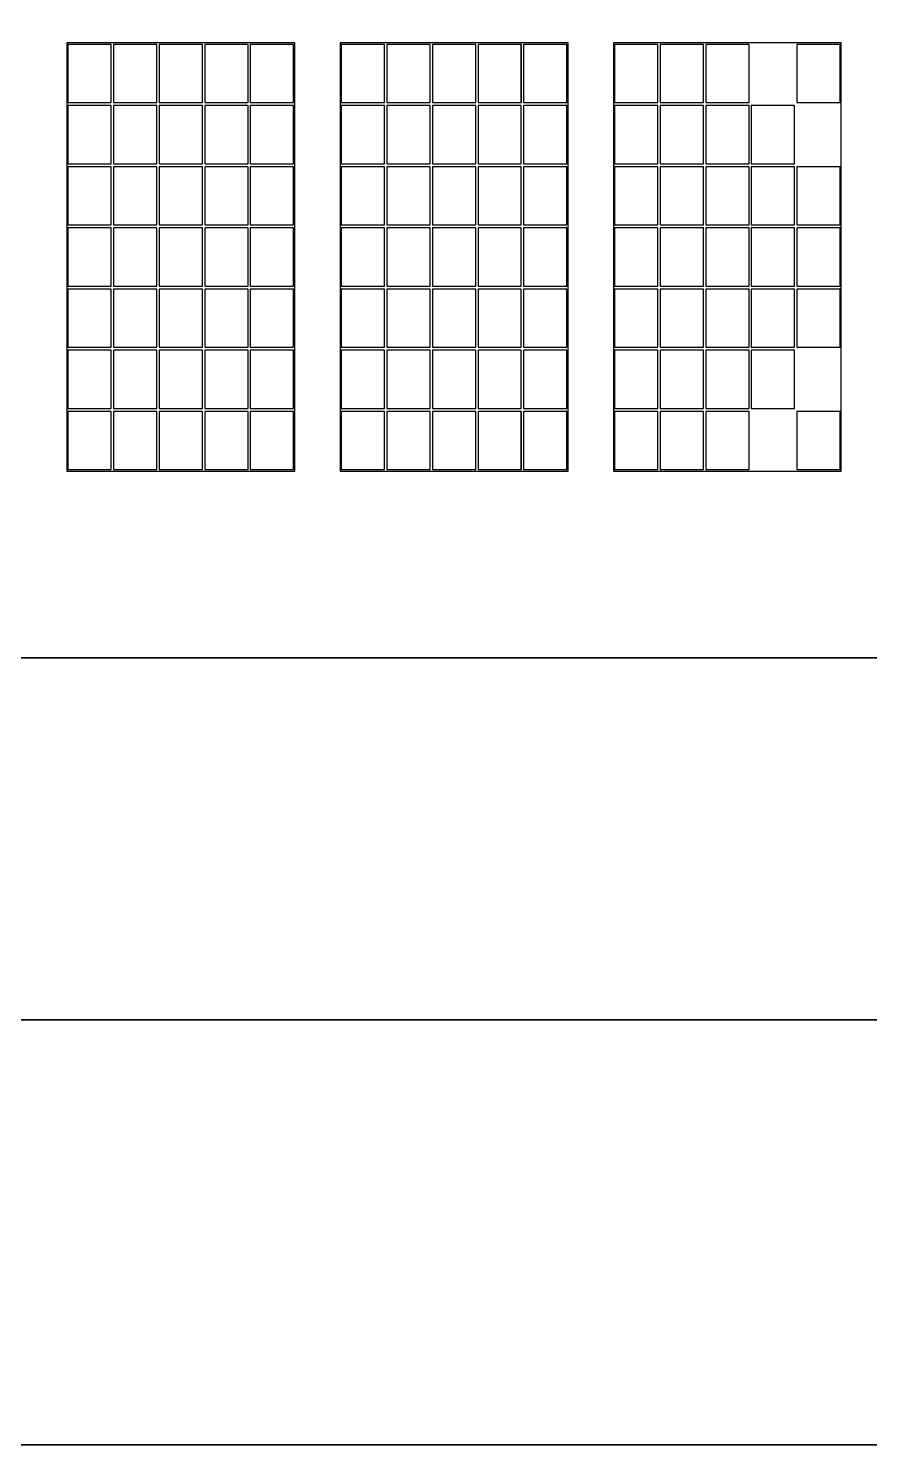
# Model space of a CAD drawing. Header units: centimetres. Extents: x -64.7 to 31.2, y -38.5 to 7.
# Drawn here: x -0.825 to 0.244, y 3.35 to 5.15 of the extents above; entities that cross this region are included whole.
import ezdxf

# ---------------------------------------------------------------- set-up
doc = ezdxf.new("R2010")
doc.units = ezdxf.units.CM
doc.header["$MEASUREMENT"] = 0
doc.layers.add('Layer 1', color=7, linetype='Continuous')

msp = doc.modelspace()

# ---------------------------------------------------------------- linework, layer by layer
at = {"layer": 'Layer 1', "color": 114, "lineweight": 35}
msp.add_open_spline([(-5.5, 6.95), (-5.5, 6.95), (2.5, 6.95), (2.5, 6.95), (2.5, 6.95), (2.5, 6.95), (2.5, 3.35), (2.5, 3.35), (2.5, 3.35), (2.5, 3.35), (-5.5, 3.35), (-5.5, 3.35), (-5.5, 3.35), (-5.5, 3.35), (-5.5, 6.95), (-5.5, 6.95)], degree=3, knots=[0, 0, 0, 0, 0.25, 0.25, 0.25, 0.25, 0.5, 0.5, 0.5, 0.5, 0.75, 0.75, 0.75, 0.75, 1, 1, 1, 1], dxfattribs=at)
at = {"layer": 'Layer 1', "color": 250, "lineweight": 35}
msp.add_open_spline([(-4.8, 6.41), (-4.8, 6.41), (1.8, 6.41), (1.8, 6.41), (1.8, 6.41), (1.8, 6.41), (1.8, 3.89), (1.8, 3.89), (1.8, 3.89), (1.8, 3.89), (-4.8, 3.89), (-4.8, 3.89), (-4.8, 3.89), (-4.8, 3.89), (-4.8, 6.41), (-4.8, 6.41)], degree=3, knots=[0, 0, 0, 0, 0.25, 0.25, 0.25, 0.25, 0.5, 0.5, 0.5, 0.5, 0.75, 0.75, 0.75, 0.75, 1, 1, 1, 1], dxfattribs=at)
at = {"layer": 'Layer 1', "color": 52, "lineweight": 35}
msp.add_open_spline([(-4.3105, 5.95), (-4.3105, 5.95), (1.3105, 5.95), (1.3105, 5.95), (1.3105, 5.95), (1.3105, 5.95), (1.3105, 4.35), (1.3105, 4.35), (1.3105, 4.35), (1.3105, 4.35), (-4.3105, 4.35), (-4.3105, 4.35), (-4.3105, 4.35), (-4.3105, 4.35), (-4.3105, 5.95), (-4.3105, 5.95)], degree=3, knots=[0, 0, 0, 0, 0.25, 0.25, 0.25, 0.25, 0.5, 0.5, 0.5, 0.5, 0.75, 0.75, 0.75, 0.75, 1, 1, 1, 1], dxfattribs=at)
at = {"layer": 'Layer 1', "color": 52}
for points in [[(-0.77642, 5.13141), (-0.77642, 5.13141), (-0.48679, 5.13141), (-0.48679, 5.13141), (-0.48679, 5.13141), (-0.48679, 5.13141), (-0.48679, 4.58738), (-0.48679, 4.58738), (-0.48679, 4.58738), (-0.48679, 4.58738), (-0.77642, 4.58738), (-0.77642, 4.58738), (-0.77642, 4.58738), (-0.77642, 4.58738), (-0.77642, 5.13141), (-0.77642, 5.13141)], [(-0.42906, 5.13141), (-0.42906, 5.13141), (-0.13943, 5.13141), (-0.13943, 5.13141), (-0.13943, 5.13141), (-0.13943, 5.13141), (-0.13943, 4.58738), (-0.13943, 4.58738), (-0.13943, 4.58738), (-0.13943, 4.58738), (-0.42906, 4.58738), (-0.42906, 4.58738), (-0.42906, 4.58738), (-0.42906, 4.58738), (-0.42906, 5.13141), (-0.42906, 5.13141)], [(-0.0817, 5.13141), (-0.0817, 5.13141), (0.20793, 5.13141), (0.20793, 5.13141), (0.20793, 5.13141), (0.20793, 5.13141), (0.20793, 4.58738), (0.20793, 4.58738), (0.20793, 4.58738), (0.20793, 4.58738), (-0.0817, 4.58738), (-0.0817, 4.58738), (-0.0817, 4.58738), (-0.0817, 4.58738), (-0.0817, 5.13141), (-0.0817, 5.13141)], [(-0.71704, 5.12947), (-0.71704, 5.12947), (-0.66202, 5.12947), (-0.66202, 5.12947), (-0.66202, 5.12947), (-0.66202, 5.12947), (-0.66202, 5.05563), (-0.66202, 5.05563), (-0.66202, 5.05563), (-0.66202, 5.05563), (-0.71704, 5.05563), (-0.71704, 5.05563), (-0.71704, 5.05563), (-0.71704, 5.05563), (-0.71704, 5.12947), (-0.71704, 5.12947)], [(-0.65912, 5.12947), (-0.65912, 5.12947), (-0.60409, 5.12947), (-0.60409, 5.12947), (-0.60409, 5.12947), (-0.60409, 5.12947), (-0.60409, 5.05563), (-0.60409, 5.05563), (-0.60409, 5.05563), (-0.60409, 5.05563), (-0.65912, 5.05563), (-0.65912, 5.05563), (-0.65912, 5.05563), (-0.65912, 5.05563), (-0.65912, 5.12947), (-0.65912, 5.12947)], [(-0.60119, 5.12947), (-0.60119, 5.12947), (-0.54616, 5.12947), (-0.54616, 5.12947), (-0.54616, 5.12947), (-0.54616, 5.12947), (-0.54616, 5.05563), (-0.54616, 5.05563), (-0.54616, 5.05563), (-0.54616, 5.05563), (-0.60119, 5.05563), (-0.60119, 5.05563), (-0.60119, 5.05563), (-0.60119, 5.05563), (-0.60119, 5.12947), (-0.60119, 5.12947)], [(-0.54327, 5.12947), (-0.54327, 5.12947), (-0.48824, 5.12947), (-0.48824, 5.12947), (-0.48824, 5.12947), (-0.48824, 5.12947), (-0.48824, 5.05563), (-0.48824, 5.05563), (-0.48824, 5.05563), (-0.48824, 5.05563), (-0.54327, 5.05563), (-0.54327, 5.05563), (-0.54327, 5.05563), (-0.54327, 5.05563), (-0.54327, 5.12947), (-0.54327, 5.12947)], [(-0.42761, 5.12947), (-0.42761, 5.12947), (-0.37258, 5.12947), (-0.37258, 5.12947), (-0.37258, 5.12947), (-0.37258, 5.12947), (-0.37258, 5.05563), (-0.37258, 5.05563), (-0.37258, 5.05563), (-0.37258, 5.05563), (-0.42761, 5.05563), (-0.42761, 5.05563), (-0.42761, 5.05563), (-0.42761, 5.05563), (-0.42761, 5.12947), (-0.42761, 5.12947)], [(-0.36969, 5.12947), (-0.36969, 5.12947), (-0.31466, 5.12947), (-0.31466, 5.12947), (-0.31466, 5.12947), (-0.31466, 5.12947), (-0.31466, 5.05563), (-0.31466, 5.05563), (-0.31466, 5.05563), (-0.31466, 5.05563), (-0.36969, 5.05563), (-0.36969, 5.05563), (-0.36969, 5.05563), (-0.36969, 5.05563), (-0.36969, 5.12947), (-0.36969, 5.12947)], [(-0.31176, 5.12947), (-0.31176, 5.12947), (-0.25673, 5.12947), (-0.25673, 5.12947), (-0.25673, 5.12947), (-0.25673, 5.12947), (-0.25673, 5.05563), (-0.25673, 5.05563), (-0.25673, 5.05563), (-0.25673, 5.05563), (-0.31176, 5.05563), (-0.31176, 5.05563), (-0.31176, 5.05563), (-0.31176, 5.05563), (-0.31176, 5.12947), (-0.31176, 5.12947)], [(-0.25384, 5.12947), (-0.25384, 5.12947), (-0.19881, 5.12947), (-0.19881, 5.12947), (-0.19881, 5.12947), (-0.19881, 5.12947), (-0.19881, 5.05563), (-0.19881, 5.05563), (-0.19881, 5.05563), (-0.19881, 5.05563), (-0.25384, 5.05563), (-0.25384, 5.05563), (-0.25384, 5.05563), (-0.25384, 5.05563), (-0.25384, 5.12947), (-0.25384, 5.12947)], [(-0.19591, 5.12947), (-0.19591, 5.12947), (-0.14088, 5.12947), (-0.14088, 5.12947), (-0.14088, 5.12947), (-0.14088, 5.12947), (-0.14088, 5.05563), (-0.14088, 5.05563), (-0.14088, 5.05563), (-0.14088, 5.05563), (-0.19591, 5.05563), (-0.19591, 5.05563), (-0.19591, 5.05563), (-0.19591, 5.05563), (-0.19591, 5.12947), (-0.19591, 5.12947)], [(-0.08025, 5.12947), (-0.08025, 5.12947), (-0.02523, 5.12947), (-0.02523, 5.12947), (-0.02523, 5.12947), (-0.02523, 5.12947), (-0.02523, 5.05563), (-0.02523, 5.05563), (-0.02523, 5.05563), (-0.02523, 5.05563), (-0.08025, 5.05563), (-0.08025, 5.05563), (-0.08025, 5.05563), (-0.08025, 5.05563), (-0.08025, 5.12947), (-0.08025, 5.12947)], [(0.15145, 5.12947), (0.15145, 5.12947), (0.20648, 5.12947), (0.20648, 5.12947), (0.20648, 5.12947), (0.20648, 5.12947), (0.20648, 5.05563), (0.20648, 5.05563), (0.20648, 5.05563), (0.20648, 5.05563), (0.15145, 5.05563), (0.15145, 5.05563), (0.15145, 5.05563), (0.15145, 5.05563), (0.15145, 5.12947), (0.15145, 5.12947)], [(-0.71704, 5.05175), (-0.71704, 5.05175), (-0.66202, 5.05175), (-0.66202, 5.05175), (-0.66202, 5.05175), (-0.66202, 5.05175), (-0.66202, 4.97792), (-0.66202, 4.97792), (-0.66202, 4.97792), (-0.66202, 4.97792), (-0.71704, 4.97792), (-0.71704, 4.97792), (-0.71704, 4.97792), (-0.71704, 4.97792), (-0.71704, 5.05175), (-0.71704, 5.05175)], [(-0.65912, 5.05175), (-0.65912, 5.05175), (-0.60409, 5.05175), (-0.60409, 5.05175), (-0.60409, 5.05175), (-0.60409, 5.05175), (-0.60409, 4.97792), (-0.60409, 4.97792), (-0.60409, 4.97792), (-0.60409, 4.97792), (-0.65912, 4.97792), (-0.65912, 4.97792), (-0.65912, 4.97792), (-0.65912, 4.97792), (-0.65912, 5.05175), (-0.65912, 5.05175)], [(-0.60119, 5.05175), (-0.60119, 5.05175), (-0.54616, 5.05175), (-0.54616, 5.05175), (-0.54616, 5.05175), (-0.54616, 5.05175), (-0.54616, 4.97792), (-0.54616, 4.97792), (-0.54616, 4.97792), (-0.54616, 4.97792), (-0.60119, 4.97792), (-0.60119, 4.97792), (-0.60119, 4.97792), (-0.60119, 4.97792), (-0.60119, 5.05175), (-0.60119, 5.05175)], [(-0.54327, 5.05175), (-0.54327, 5.05175), (-0.48824, 5.05175), (-0.48824, 5.05175), (-0.48824, 5.05175), (-0.48824, 5.05175), (-0.48824, 4.97792), (-0.48824, 4.97792), (-0.48824, 4.97792), (-0.48824, 4.97792), (-0.54327, 4.97792), (-0.54327, 4.97792), (-0.54327, 4.97792), (-0.54327, 4.97792), (-0.54327, 5.05175), (-0.54327, 5.05175)], [(-0.42761, 5.05175), (-0.42761, 5.05175), (-0.37258, 5.05175), (-0.37258, 5.05175), (-0.37258, 5.05175), (-0.37258, 5.05175), (-0.37258, 4.97792), (-0.37258, 4.97792), (-0.37258, 4.97792), (-0.37258, 4.97792), (-0.42761, 4.97792), (-0.42761, 4.97792), (-0.42761, 4.97792), (-0.42761, 4.97792), (-0.42761, 5.05175), (-0.42761, 5.05175)], [(-0.36969, 5.05175), (-0.36969, 5.05175), (-0.31466, 5.05175), (-0.31466, 5.05175), (-0.31466, 5.05175), (-0.31466, 5.05175), (-0.31466, 4.97792), (-0.31466, 4.97792), (-0.31466, 4.97792), (-0.31466, 4.97792), (-0.36969, 4.97792), (-0.36969, 4.97792), (-0.36969, 4.97792), (-0.36969, 4.97792), (-0.36969, 5.05175), (-0.36969, 5.05175)], [(-0.31176, 5.05175), (-0.31176, 5.05175), (-0.25673, 5.05175), (-0.25673, 5.05175), (-0.25673, 5.05175), (-0.25673, 5.05175), (-0.25673, 4.97792), (-0.25673, 4.97792), (-0.25673, 4.97792), (-0.25673, 4.97792), (-0.31176, 4.97792), (-0.31176, 4.97792), (-0.31176, 4.97792), (-0.31176, 4.97792), (-0.31176, 5.05175), (-0.31176, 5.05175)], [(-0.25384, 5.05175), (-0.25384, 5.05175), (-0.19881, 5.05175), (-0.19881, 5.05175), (-0.19881, 5.05175), (-0.19881, 5.05175), (-0.19881, 4.97792), (-0.19881, 4.97792), (-0.19881, 4.97792), (-0.19881, 4.97792), (-0.25384, 4.97792), (-0.25384, 4.97792), (-0.25384, 4.97792), (-0.25384, 4.97792), (-0.25384, 5.05175), (-0.25384, 5.05175)], [(-0.19591, 5.05175), (-0.19591, 5.05175), (-0.14088, 5.05175), (-0.14088, 5.05175), (-0.14088, 5.05175), (-0.14088, 5.05175), (-0.14088, 4.97792), (-0.14088, 4.97792), (-0.14088, 4.97792), (-0.14088, 4.97792), (-0.19591, 4.97792), (-0.19591, 4.97792), (-0.19591, 4.97792), (-0.19591, 4.97792), (-0.19591, 5.05175), (-0.19591, 5.05175)], [(-0.02233, 5.05175), (-0.02233, 5.05175), (0.0327, 5.05175), (0.0327, 5.05175), (0.0327, 5.05175), (0.0327, 5.05175), (0.0327, 4.97792), (0.0327, 4.97792), (0.0327, 4.97792), (0.0327, 4.97792), (-0.02233, 4.97792), (-0.02233, 4.97792), (-0.02233, 4.97792), (-0.02233, 4.97792), (-0.02233, 5.05175), (-0.02233, 5.05175)], [(0.0356, 5.05175), (0.0356, 5.05175), (0.09063, 5.05175), (0.09063, 5.05175), (0.09063, 5.05175), (0.09063, 5.05175), (0.09063, 4.97792), (0.09063, 4.97792), (0.09063, 4.97792), (0.09063, 4.97792), (0.0356, 4.97792), (0.0356, 4.97792), (0.0356, 4.97792), (0.0356, 4.97792), (0.0356, 5.05175), (0.0356, 5.05175)], [(0.09352, 5.05175), (0.09352, 5.05175), (0.14855, 5.05175), (0.14855, 5.05175), (0.14855, 5.05175), (0.14855, 5.05175), (0.14855, 4.97792), (0.14855, 4.97792), (0.14855, 4.97792), (0.14855, 4.97792), (0.09352, 4.97792), (0.09352, 4.97792), (0.09352, 4.97792), (0.09352, 4.97792), (0.09352, 5.05175), (0.09352, 5.05175)], [(-0.71704, 4.97403), (-0.71704, 4.97403), (-0.66202, 4.97403), (-0.66202, 4.97403), (-0.66202, 4.97403), (-0.66202, 4.97403), (-0.66202, 4.9002), (-0.66202, 4.9002), (-0.66202, 4.9002), (-0.66202, 4.9002), (-0.71704, 4.9002), (-0.71704, 4.9002), (-0.71704, 4.9002), (-0.71704, 4.9002), (-0.71704, 4.97403), (-0.71704, 4.97403)], [(-0.65912, 4.97403), (-0.65912, 4.97403), (-0.60409, 4.97403), (-0.60409, 4.97403), (-0.60409, 4.97403), (-0.60409, 4.97403), (-0.60409, 4.9002), (-0.60409, 4.9002), (-0.60409, 4.9002), (-0.60409, 4.9002), (-0.65912, 4.9002), (-0.65912, 4.9002), (-0.65912, 4.9002), (-0.65912, 4.9002), (-0.65912, 4.97403), (-0.65912, 4.97403)], [(-0.60119, 4.97403), (-0.60119, 4.97403), (-0.54616, 4.97403), (-0.54616, 4.97403), (-0.54616, 4.97403), (-0.54616, 4.97403), (-0.54616, 4.9002), (-0.54616, 4.9002), (-0.54616, 4.9002), (-0.54616, 4.9002), (-0.60119, 4.9002), (-0.60119, 4.9002), (-0.60119, 4.9002), (-0.60119, 4.9002), (-0.60119, 4.97403), (-0.60119, 4.97403)], [(-0.54327, 4.97403), (-0.54327, 4.97403), (-0.48824, 4.97403), (-0.48824, 4.97403), (-0.48824, 4.97403), (-0.48824, 4.97403), (-0.48824, 4.9002), (-0.48824, 4.9002), (-0.48824, 4.9002), (-0.48824, 4.9002), (-0.54327, 4.9002), (-0.54327, 4.9002), (-0.54327, 4.9002), (-0.54327, 4.9002), (-0.54327, 4.97403), (-0.54327, 4.97403)], [(-0.42761, 4.97403), (-0.42761, 4.97403), (-0.37258, 4.97403), (-0.37258, 4.97403), (-0.37258, 4.97403), (-0.37258, 4.97403), (-0.37258, 4.9002), (-0.37258, 4.9002), (-0.37258, 4.9002), (-0.37258, 4.9002), (-0.42761, 4.9002), (-0.42761, 4.9002), (-0.42761, 4.9002), (-0.42761, 4.9002), (-0.42761, 4.97403), (-0.42761, 4.97403)], [(-0.36969, 4.97403), (-0.36969, 4.97403), (-0.31466, 4.97403), (-0.31466, 4.97403), (-0.31466, 4.97403), (-0.31466, 4.97403), (-0.31466, 4.9002), (-0.31466, 4.9002), (-0.31466, 4.9002), (-0.31466, 4.9002), (-0.36969, 4.9002), (-0.36969, 4.9002), (-0.36969, 4.9002), (-0.36969, 4.9002), (-0.36969, 4.97403), (-0.36969, 4.97403)], [(-0.31176, 4.97403), (-0.31176, 4.97403), (-0.25673, 4.97403), (-0.25673, 4.97403), (-0.25673, 4.97403), (-0.25673, 4.97403), (-0.25673, 4.9002), (-0.25673, 4.9002), (-0.25673, 4.9002), (-0.25673, 4.9002), (-0.31176, 4.9002), (-0.31176, 4.9002), (-0.31176, 4.9002), (-0.31176, 4.9002), (-0.31176, 4.97403), (-0.31176, 4.97403)], [(-0.25384, 4.97403), (-0.25384, 4.97403), (-0.19881, 4.97403), (-0.19881, 4.97403), (-0.19881, 4.97403), (-0.19881, 4.97403), (-0.19881, 4.9002), (-0.19881, 4.9002), (-0.19881, 4.9002), (-0.19881, 4.9002), (-0.25384, 4.9002), (-0.25384, 4.9002), (-0.25384, 4.9002), (-0.25384, 4.9002), (-0.25384, 4.97403), (-0.25384, 4.97403)], [(-0.19591, 4.97403), (-0.19591, 4.97403), (-0.14088, 4.97403), (-0.14088, 4.97403), (-0.14088, 4.97403), (-0.14088, 4.97403), (-0.14088, 4.9002), (-0.14088, 4.9002), (-0.14088, 4.9002), (-0.14088, 4.9002), (-0.19591, 4.9002), (-0.19591, 4.9002), (-0.19591, 4.9002), (-0.19591, 4.9002), (-0.19591, 4.97403), (-0.19591, 4.97403)], [(-0.02233, 4.97403), (-0.02233, 4.97403), (0.0327, 4.97403), (0.0327, 4.97403), (0.0327, 4.97403), (0.0327, 4.97403), (0.0327, 4.9002), (0.0327, 4.9002), (0.0327, 4.9002), (0.0327, 4.9002), (-0.02233, 4.9002), (-0.02233, 4.9002), (-0.02233, 4.9002), (-0.02233, 4.9002), (-0.02233, 4.97403), (-0.02233, 4.97403)], [(0.0356, 4.97403), (0.0356, 4.97403), (0.09063, 4.97403), (0.09063, 4.97403), (0.09063, 4.97403), (0.09063, 4.97403), (0.09063, 4.9002), (0.09063, 4.9002), (0.09063, 4.9002), (0.09063, 4.9002), (0.0356, 4.9002), (0.0356, 4.9002), (0.0356, 4.9002), (0.0356, 4.9002), (0.0356, 4.97403), (0.0356, 4.97403)], [(0.09352, 4.97403), (0.09352, 4.97403), (0.14855, 4.97403), (0.14855, 4.97403), (0.14855, 4.97403), (0.14855, 4.97403), (0.14855, 4.9002), (0.14855, 4.9002), (0.14855, 4.9002), (0.14855, 4.9002), (0.09352, 4.9002), (0.09352, 4.9002), (0.09352, 4.9002), (0.09352, 4.9002), (0.09352, 4.97403), (0.09352, 4.97403)], [(0.15145, 4.97403), (0.15145, 4.97403), (0.20648, 4.97403), (0.20648, 4.97403), (0.20648, 4.97403), (0.20648, 4.97403), (0.20648, 4.9002), (0.20648, 4.9002), (0.20648, 4.9002), (0.20648, 4.9002), (0.15145, 4.9002), (0.15145, 4.9002), (0.15145, 4.9002), (0.15145, 4.9002), (0.15145, 4.97403), (0.15145, 4.97403)], [(-0.71704, 4.89631), (-0.71704, 4.89631), (-0.66202, 4.89631), (-0.66202, 4.89631), (-0.66202, 4.89631), (-0.66202, 4.89631), (-0.66202, 4.82248), (-0.66202, 4.82248), (-0.66202, 4.82248), (-0.66202, 4.82248), (-0.71704, 4.82248), (-0.71704, 4.82248), (-0.71704, 4.82248), (-0.71704, 4.82248), (-0.71704, 4.89631), (-0.71704, 4.89631)], [(-0.65912, 4.89631), (-0.65912, 4.89631), (-0.60409, 4.89631), (-0.60409, 4.89631), (-0.60409, 4.89631), (-0.60409, 4.89631), (-0.60409, 4.82248), (-0.60409, 4.82248), (-0.60409, 4.82248), (-0.60409, 4.82248), (-0.65912, 4.82248), (-0.65912, 4.82248), (-0.65912, 4.82248), (-0.65912, 4.82248), (-0.65912, 4.89631), (-0.65912, 4.89631)], [(-0.60119, 4.89631), (-0.60119, 4.89631), (-0.54616, 4.89631), (-0.54616, 4.89631), (-0.54616, 4.89631), (-0.54616, 4.89631), (-0.54616, 4.82248), (-0.54616, 4.82248), (-0.54616, 4.82248), (-0.54616, 4.82248), (-0.60119, 4.82248), (-0.60119, 4.82248), (-0.60119, 4.82248), (-0.60119, 4.82248), (-0.60119, 4.89631), (-0.60119, 4.89631)], [(-0.54327, 4.89631), (-0.54327, 4.89631), (-0.48824, 4.89631), (-0.48824, 4.89631), (-0.48824, 4.89631), (-0.48824, 4.89631), (-0.48824, 4.82248), (-0.48824, 4.82248), (-0.48824, 4.82248), (-0.48824, 4.82248), (-0.54327, 4.82248), (-0.54327, 4.82248), (-0.54327, 4.82248), (-0.54327, 4.82248), (-0.54327, 4.89631), (-0.54327, 4.89631)], [(-0.42761, 4.89631), (-0.42761, 4.89631), (-0.37258, 4.89631), (-0.37258, 4.89631), (-0.37258, 4.89631), (-0.37258, 4.89631), (-0.37258, 4.82248), (-0.37258, 4.82248), (-0.37258, 4.82248), (-0.37258, 4.82248), (-0.42761, 4.82248), (-0.42761, 4.82248), (-0.42761, 4.82248), (-0.42761, 4.82248), (-0.42761, 4.89631), (-0.42761, 4.89631)], [(-0.36969, 4.89631), (-0.36969, 4.89631), (-0.31466, 4.89631), (-0.31466, 4.89631), (-0.31466, 4.89631), (-0.31466, 4.89631), (-0.31466, 4.82248), (-0.31466, 4.82248), (-0.31466, 4.82248), (-0.31466, 4.82248), (-0.36969, 4.82248), (-0.36969, 4.82248), (-0.36969, 4.82248), (-0.36969, 4.82248), (-0.36969, 4.89631), (-0.36969, 4.89631)], [(-0.31176, 4.89631), (-0.31176, 4.89631), (-0.25673, 4.89631), (-0.25673, 4.89631), (-0.25673, 4.89631), (-0.25673, 4.89631), (-0.25673, 4.82248), (-0.25673, 4.82248), (-0.25673, 4.82248), (-0.25673, 4.82248), (-0.31176, 4.82248), (-0.31176, 4.82248), (-0.31176, 4.82248), (-0.31176, 4.82248), (-0.31176, 4.89631), (-0.31176, 4.89631)], [(-0.25384, 4.89631), (-0.25384, 4.89631), (-0.19881, 4.89631), (-0.19881, 4.89631), (-0.19881, 4.89631), (-0.19881, 4.89631), (-0.19881, 4.82248), (-0.19881, 4.82248), (-0.19881, 4.82248), (-0.19881, 4.82248), (-0.25384, 4.82248), (-0.25384, 4.82248), (-0.25384, 4.82248), (-0.25384, 4.82248), (-0.25384, 4.89631), (-0.25384, 4.89631)], [(-0.19591, 4.89631), (-0.19591, 4.89631), (-0.14088, 4.89631), (-0.14088, 4.89631), (-0.14088, 4.89631), (-0.14088, 4.89631), (-0.14088, 4.82248), (-0.14088, 4.82248), (-0.14088, 4.82248), (-0.14088, 4.82248), (-0.19591, 4.82248), (-0.19591, 4.82248), (-0.19591, 4.82248), (-0.19591, 4.82248), (-0.19591, 4.89631), (-0.19591, 4.89631)], [(-0.02233, 4.89631), (-0.02233, 4.89631), (0.0327, 4.89631), (0.0327, 4.89631), (0.0327, 4.89631), (0.0327, 4.89631), (0.0327, 4.82248), (0.0327, 4.82248), (0.0327, 4.82248), (0.0327, 4.82248), (-0.02233, 4.82248), (-0.02233, 4.82248), (-0.02233, 4.82248), (-0.02233, 4.82248), (-0.02233, 4.89631), (-0.02233, 4.89631)], [(0.0356, 4.89631), (0.0356, 4.89631), (0.09063, 4.89631), (0.09063, 4.89631), (0.09063, 4.89631), (0.09063, 4.89631), (0.09063, 4.82248), (0.09063, 4.82248), (0.09063, 4.82248), (0.09063, 4.82248), (0.0356, 4.82248), (0.0356, 4.82248), (0.0356, 4.82248), (0.0356, 4.82248), (0.0356, 4.89631), (0.0356, 4.89631)], [(0.09352, 4.89631), (0.09352, 4.89631), (0.14855, 4.89631), (0.14855, 4.89631), (0.14855, 4.89631), (0.14855, 4.89631), (0.14855, 4.82248), (0.14855, 4.82248), (0.14855, 4.82248), (0.14855, 4.82248), (0.09352, 4.82248), (0.09352, 4.82248), (0.09352, 4.82248), (0.09352, 4.82248), (0.09352, 4.89631), (0.09352, 4.89631)], [(0.15145, 4.89631), (0.15145, 4.89631), (0.20648, 4.89631), (0.20648, 4.89631), (0.20648, 4.89631), (0.20648, 4.89631), (0.20648, 4.82248), (0.20648, 4.82248), (0.20648, 4.82248), (0.20648, 4.82248), (0.15145, 4.82248), (0.15145, 4.82248), (0.15145, 4.82248), (0.15145, 4.82248), (0.15145, 4.89631), (0.15145, 4.89631)], [(-0.71704, 4.81859), (-0.71704, 4.81859), (-0.66202, 4.81859), (-0.66202, 4.81859), (-0.66202, 4.81859), (-0.66202, 4.81859), (-0.66202, 4.74476), (-0.66202, 4.74476), (-0.66202, 4.74476), (-0.66202, 4.74476), (-0.71704, 4.74476), (-0.71704, 4.74476), (-0.71704, 4.74476), (-0.71704, 4.74476), (-0.71704, 4.81859), (-0.71704, 4.81859)], [(-0.65912, 4.81859), (-0.65912, 4.81859), (-0.60409, 4.81859), (-0.60409, 4.81859), (-0.60409, 4.81859), (-0.60409, 4.81859), (-0.60409, 4.74476), (-0.60409, 4.74476), (-0.60409, 4.74476), (-0.60409, 4.74476), (-0.65912, 4.74476), (-0.65912, 4.74476), (-0.65912, 4.74476), (-0.65912, 4.74476), (-0.65912, 4.81859), (-0.65912, 4.81859)], [(-0.60119, 4.81859), (-0.60119, 4.81859), (-0.54616, 4.81859), (-0.54616, 4.81859), (-0.54616, 4.81859), (-0.54616, 4.81859), (-0.54616, 4.74476), (-0.54616, 4.74476), (-0.54616, 4.74476), (-0.54616, 4.74476), (-0.60119, 4.74476), (-0.60119, 4.74476), (-0.60119, 4.74476), (-0.60119, 4.74476), (-0.60119, 4.81859), (-0.60119, 4.81859)], [(-0.54327, 4.81859), (-0.54327, 4.81859), (-0.48824, 4.81859), (-0.48824, 4.81859), (-0.48824, 4.81859), (-0.48824, 4.81859), (-0.48824, 4.74476), (-0.48824, 4.74476), (-0.48824, 4.74476), (-0.48824, 4.74476), (-0.54327, 4.74476), (-0.54327, 4.74476), (-0.54327, 4.74476), (-0.54327, 4.74476), (-0.54327, 4.81859), (-0.54327, 4.81859)], [(-0.42761, 4.81859), (-0.42761, 4.81859), (-0.37258, 4.81859), (-0.37258, 4.81859), (-0.37258, 4.81859), (-0.37258, 4.81859), (-0.37258, 4.74476), (-0.37258, 4.74476), (-0.37258, 4.74476), (-0.37258, 4.74476), (-0.42761, 4.74476), (-0.42761, 4.74476), (-0.42761, 4.74476), (-0.42761, 4.74476), (-0.42761, 4.81859), (-0.42761, 4.81859)], [(-0.36969, 4.81859), (-0.36969, 4.81859), (-0.31466, 4.81859), (-0.31466, 4.81859), (-0.31466, 4.81859), (-0.31466, 4.81859), (-0.31466, 4.74476), (-0.31466, 4.74476), (-0.31466, 4.74476), (-0.31466, 4.74476), (-0.36969, 4.74476), (-0.36969, 4.74476), (-0.36969, 4.74476), (-0.36969, 4.74476), (-0.36969, 4.81859), (-0.36969, 4.81859)], [(-0.31176, 4.81859), (-0.31176, 4.81859), (-0.25673, 4.81859), (-0.25673, 4.81859), (-0.25673, 4.81859), (-0.25673, 4.81859), (-0.25673, 4.74476), (-0.25673, 4.74476), (-0.25673, 4.74476), (-0.25673, 4.74476), (-0.31176, 4.74476), (-0.31176, 4.74476), (-0.31176, 4.74476), (-0.31176, 4.74476), (-0.31176, 4.81859), (-0.31176, 4.81859)], [(-0.25384, 4.81859), (-0.25384, 4.81859), (-0.19881, 4.81859), (-0.19881, 4.81859), (-0.19881, 4.81859), (-0.19881, 4.81859), (-0.19881, 4.74476), (-0.19881, 4.74476), (-0.19881, 4.74476), (-0.19881, 4.74476), (-0.25384, 4.74476), (-0.25384, 4.74476), (-0.25384, 4.74476), (-0.25384, 4.74476), (-0.25384, 4.81859), (-0.25384, 4.81859)], [(-0.19591, 4.81859), (-0.19591, 4.81859), (-0.14088, 4.81859), (-0.14088, 4.81859), (-0.14088, 4.81859), (-0.14088, 4.81859), (-0.14088, 4.74476), (-0.14088, 4.74476), (-0.14088, 4.74476), (-0.14088, 4.74476), (-0.19591, 4.74476), (-0.19591, 4.74476), (-0.19591, 4.74476), (-0.19591, 4.74476), (-0.19591, 4.81859), (-0.19591, 4.81859)], [(-0.02233, 4.81859), (-0.02233, 4.81859), (0.0327, 4.81859), (0.0327, 4.81859), (0.0327, 4.81859), (0.0327, 4.81859), (0.0327, 4.74476), (0.0327, 4.74476), (0.0327, 4.74476), (0.0327, 4.74476), (-0.02233, 4.74476), (-0.02233, 4.74476), (-0.02233, 4.74476), (-0.02233, 4.74476), (-0.02233, 4.81859), (-0.02233, 4.81859)], [(0.0356, 4.81859), (0.0356, 4.81859), (0.09063, 4.81859), (0.09063, 4.81859), (0.09063, 4.81859), (0.09063, 4.81859), (0.09063, 4.74476), (0.09063, 4.74476), (0.09063, 4.74476), (0.09063, 4.74476), (0.0356, 4.74476), (0.0356, 4.74476), (0.0356, 4.74476), (0.0356, 4.74476), (0.0356, 4.81859), (0.0356, 4.81859)], [(0.09352, 4.81859), (0.09352, 4.81859), (0.14855, 4.81859), (0.14855, 4.81859), (0.14855, 4.81859), (0.14855, 4.81859), (0.14855, 4.74476), (0.14855, 4.74476), (0.14855, 4.74476), (0.14855, 4.74476), (0.09352, 4.74476), (0.09352, 4.74476), (0.09352, 4.74476), (0.09352, 4.74476), (0.09352, 4.81859), (0.09352, 4.81859)], [(0.15145, 4.81859), (0.15145, 4.81859), (0.20648, 4.81859), (0.20648, 4.81859), (0.20648, 4.81859), (0.20648, 4.81859), (0.20648, 4.74476), (0.20648, 4.74476), (0.20648, 4.74476), (0.20648, 4.74476), (0.15145, 4.74476), (0.15145, 4.74476), (0.15145, 4.74476), (0.15145, 4.74476), (0.15145, 4.81859), (0.15145, 4.81859)], [(-0.71704, 4.74087), (-0.71704, 4.74087), (-0.66202, 4.74087), (-0.66202, 4.74087), (-0.66202, 4.74087), (-0.66202, 4.74087), (-0.66202, 4.66704), (-0.66202, 4.66704), (-0.66202, 4.66704), (-0.66202, 4.66704), (-0.71704, 4.66704), (-0.71704, 4.66704), (-0.71704, 4.66704), (-0.71704, 4.66704), (-0.71704, 4.74087), (-0.71704, 4.74087)], [(-0.65912, 4.74087), (-0.65912, 4.74087), (-0.60409, 4.74087), (-0.60409, 4.74087), (-0.60409, 4.74087), (-0.60409, 4.74087), (-0.60409, 4.66704), (-0.60409, 4.66704), (-0.60409, 4.66704), (-0.60409, 4.66704), (-0.65912, 4.66704), (-0.65912, 4.66704), (-0.65912, 4.66704), (-0.65912, 4.66704), (-0.65912, 4.74087), (-0.65912, 4.74087)], [(-0.60119, 4.74087), (-0.60119, 4.74087), (-0.54616, 4.74087), (-0.54616, 4.74087), (-0.54616, 4.74087), (-0.54616, 4.74087), (-0.54616, 4.66704), (-0.54616, 4.66704), (-0.54616, 4.66704), (-0.54616, 4.66704), (-0.60119, 4.66704), (-0.60119, 4.66704), (-0.60119, 4.66704), (-0.60119, 4.66704), (-0.60119, 4.74087), (-0.60119, 4.74087)], [(-0.54327, 4.74087), (-0.54327, 4.74087), (-0.48824, 4.74087), (-0.48824, 4.74087), (-0.48824, 4.74087), (-0.48824, 4.74087), (-0.48824, 4.66704), (-0.48824, 4.66704), (-0.48824, 4.66704), (-0.48824, 4.66704), (-0.54327, 4.66704), (-0.54327, 4.66704), (-0.54327, 4.66704), (-0.54327, 4.66704), (-0.54327, 4.74087), (-0.54327, 4.74087)], [(-0.42761, 4.74087), (-0.42761, 4.74087), (-0.37258, 4.74087), (-0.37258, 4.74087), (-0.37258, 4.74087), (-0.37258, 4.74087), (-0.37258, 4.66704), (-0.37258, 4.66704), (-0.37258, 4.66704), (-0.37258, 4.66704), (-0.42761, 4.66704), (-0.42761, 4.66704), (-0.42761, 4.66704), (-0.42761, 4.66704), (-0.42761, 4.74087), (-0.42761, 4.74087)], [(-0.36969, 4.74087), (-0.36969, 4.74087), (-0.31466, 4.74087), (-0.31466, 4.74087), (-0.31466, 4.74087), (-0.31466, 4.74087), (-0.31466, 4.66704), (-0.31466, 4.66704), (-0.31466, 4.66704), (-0.31466, 4.66704), (-0.36969, 4.66704), (-0.36969, 4.66704), (-0.36969, 4.66704), (-0.36969, 4.66704), (-0.36969, 4.74087), (-0.36969, 4.74087)], [(-0.31176, 4.74087), (-0.31176, 4.74087), (-0.25673, 4.74087), (-0.25673, 4.74087), (-0.25673, 4.74087), (-0.25673, 4.74087), (-0.25673, 4.66704), (-0.25673, 4.66704), (-0.25673, 4.66704), (-0.25673, 4.66704), (-0.31176, 4.66704), (-0.31176, 4.66704), (-0.31176, 4.66704), (-0.31176, 4.66704), (-0.31176, 4.74087), (-0.31176, 4.74087)], [(-0.25384, 4.74087), (-0.25384, 4.74087), (-0.19881, 4.74087), (-0.19881, 4.74087), (-0.19881, 4.74087), (-0.19881, 4.74087), (-0.19881, 4.66704), (-0.19881, 4.66704), (-0.19881, 4.66704), (-0.19881, 4.66704), (-0.25384, 4.66704), (-0.25384, 4.66704), (-0.25384, 4.66704), (-0.25384, 4.66704), (-0.25384, 4.74087), (-0.25384, 4.74087)], [(-0.19591, 4.74087), (-0.19591, 4.74087), (-0.14088, 4.74087), (-0.14088, 4.74087), (-0.14088, 4.74087), (-0.14088, 4.74087), (-0.14088, 4.66704), (-0.14088, 4.66704), (-0.14088, 4.66704), (-0.14088, 4.66704), (-0.19591, 4.66704), (-0.19591, 4.66704), (-0.19591, 4.66704), (-0.19591, 4.66704), (-0.19591, 4.74087), (-0.19591, 4.74087)], [(-0.02233, 4.74087), (-0.02233, 4.74087), (0.0327, 4.74087), (0.0327, 4.74087), (0.0327, 4.74087), (0.0327, 4.74087), (0.0327, 4.66704), (0.0327, 4.66704), (0.0327, 4.66704), (0.0327, 4.66704), (-0.02233, 4.66704), (-0.02233, 4.66704), (-0.02233, 4.66704), (-0.02233, 4.66704), (-0.02233, 4.74087), (-0.02233, 4.74087)], [(0.0356, 4.74087), (0.0356, 4.74087), (0.09063, 4.74087), (0.09063, 4.74087), (0.09063, 4.74087), (0.09063, 4.74087), (0.09063, 4.66704), (0.09063, 4.66704), (0.09063, 4.66704), (0.09063, 4.66704), (0.0356, 4.66704), (0.0356, 4.66704), (0.0356, 4.66704), (0.0356, 4.66704), (0.0356, 4.74087), (0.0356, 4.74087)], [(0.09352, 4.74087), (0.09352, 4.74087), (0.14855, 4.74087), (0.14855, 4.74087), (0.14855, 4.74087), (0.14855, 4.74087), (0.14855, 4.66704), (0.14855, 4.66704), (0.14855, 4.66704), (0.14855, 4.66704), (0.09352, 4.66704), (0.09352, 4.66704), (0.09352, 4.66704), (0.09352, 4.66704), (0.09352, 4.74087), (0.09352, 4.74087)], [(-0.42761, 4.66316), (-0.42761, 4.66316), (-0.37258, 4.66316), (-0.37258, 4.66316), (-0.37258, 4.66316), (-0.37258, 4.66316), (-0.37258, 4.58932), (-0.37258, 4.58932), (-0.37258, 4.58932), (-0.37258, 4.58932), (-0.42761, 4.58932), (-0.42761, 4.58932), (-0.42761, 4.58932), (-0.42761, 4.58932), (-0.42761, 4.66316), (-0.42761, 4.66316)], [(-0.36969, 4.66316), (-0.36969, 4.66316), (-0.31466, 4.66316), (-0.31466, 4.66316), (-0.31466, 4.66316), (-0.31466, 4.66316), (-0.31466, 4.58932), (-0.31466, 4.58932), (-0.31466, 4.58932), (-0.31466, 4.58932), (-0.36969, 4.58932), (-0.36969, 4.58932), (-0.36969, 4.58932), (-0.36969, 4.58932), (-0.36969, 4.66316), (-0.36969, 4.66316)], [(-0.31176, 4.66316), (-0.31176, 4.66316), (-0.25673, 4.66316), (-0.25673, 4.66316), (-0.25673, 4.66316), (-0.25673, 4.66316), (-0.25673, 4.58932), (-0.25673, 4.58932), (-0.25673, 4.58932), (-0.25673, 4.58932), (-0.31176, 4.58932), (-0.31176, 4.58932), (-0.31176, 4.58932), (-0.31176, 4.58932), (-0.31176, 4.66316), (-0.31176, 4.66316)], [(-0.25384, 4.66316), (-0.25384, 4.66316), (-0.19881, 4.66316), (-0.19881, 4.66316), (-0.19881, 4.66316), (-0.19881, 4.66316), (-0.19881, 4.58932), (-0.19881, 4.58932), (-0.19881, 4.58932), (-0.19881, 4.58932), (-0.25384, 4.58932), (-0.25384, 4.58932), (-0.25384, 4.58932), (-0.25384, 4.58932), (-0.25384, 4.66316), (-0.25384, 4.66316)], [(-0.19591, 4.66316), (-0.19591, 4.66316), (-0.14088, 4.66316), (-0.14088, 4.66316), (-0.14088, 4.66316), (-0.14088, 4.66316), (-0.14088, 4.58932), (-0.14088, 4.58932), (-0.14088, 4.58932), (-0.14088, 4.58932), (-0.19591, 4.58932), (-0.19591, 4.58932), (-0.19591, 4.58932), (-0.19591, 4.58932), (-0.19591, 4.66316), (-0.19591, 4.66316)], [(-0.08025, 4.66316), (-0.08025, 4.66316), (-0.02523, 4.66316), (-0.02523, 4.66316), (-0.02523, 4.66316), (-0.02523, 4.66316), (-0.02523, 4.58932), (-0.02523, 4.58932), (-0.02523, 4.58932), (-0.02523, 4.58932), (-0.08025, 4.58932), (-0.08025, 4.58932), (-0.08025, 4.58932), (-0.08025, 4.58932), (-0.08025, 4.66316), (-0.08025, 4.66316)], [(0.15145, 4.66316), (0.15145, 4.66316), (0.20648, 4.66316), (0.20648, 4.66316), (0.20648, 4.66316), (0.20648, 4.66316), (0.20648, 4.58932), (0.20648, 4.58932), (0.20648, 4.58932), (0.20648, 4.58932), (0.15145, 4.58932), (0.15145, 4.58932), (0.15145, 4.58932), (0.15145, 4.58932), (0.15145, 4.66316), (0.15145, 4.66316)]]:
    msp.add_open_spline(points, degree=3, knots=[0, 0, 0, 0, 0.25, 0.25, 0.25, 0.25, 0.5, 0.5, 0.5, 0.5, 0.75, 0.75, 0.75, 0.75, 1, 1, 1, 1], dxfattribs=at)
at = {"layer": 'Layer 1', "color": 250}
for points in [[(-0.77497, 5.12947), (-0.77497, 5.12947), (-0.71994, 5.12947), (-0.71994, 5.12947), (-0.71994, 5.12947), (-0.71994, 5.12947), (-0.71994, 5.05563), (-0.71994, 5.05563), (-0.71994, 5.05563), (-0.71994, 5.05563), (-0.77497, 5.05563), (-0.77497, 5.05563), (-0.77497, 5.05563), (-0.77497, 5.05563), (-0.77497, 5.12947), (-0.77497, 5.12947)], [(-0.36964, 5.12947), (-0.36964, 5.12947), (-0.31461, 5.12947), (-0.31461, 5.12947), (-0.31461, 5.12947), (-0.31461, 5.12947), (-0.31461, 5.05563), (-0.31461, 5.05563), (-0.31461, 5.05563), (-0.31461, 5.05563), (-0.36964, 5.05563), (-0.36964, 5.05563), (-0.36964, 5.05563), (-0.36964, 5.05563), (-0.36964, 5.12947), (-0.36964, 5.12947)], [(-0.31171, 5.12947), (-0.31171, 5.12947), (-0.25668, 5.12947), (-0.25668, 5.12947), (-0.25668, 5.12947), (-0.25668, 5.12947), (-0.25668, 5.05563), (-0.25668, 5.05563), (-0.25668, 5.05563), (-0.25668, 5.05563), (-0.31171, 5.05563), (-0.31171, 5.05563), (-0.31171, 5.05563), (-0.31171, 5.05563), (-0.31171, 5.12947), (-0.31171, 5.12947)], [(-0.25379, 5.12947), (-0.25379, 5.12947), (-0.19876, 5.12947), (-0.19876, 5.12947), (-0.19876, 5.12947), (-0.19876, 5.12947), (-0.19876, 5.05563), (-0.19876, 5.05563), (-0.19876, 5.05563), (-0.19876, 5.05563), (-0.25379, 5.05563), (-0.25379, 5.05563), (-0.25379, 5.05563), (-0.25379, 5.05563), (-0.25379, 5.12947), (-0.25379, 5.12947)], [(-0.08027, 5.12947), (-0.08027, 5.12947), (-0.02524, 5.12947), (-0.02524, 5.12947), (-0.02524, 5.12947), (-0.02524, 5.12947), (-0.02524, 5.05563), (-0.02524, 5.05563), (-0.02524, 5.05563), (-0.02524, 5.05563), (-0.08027, 5.05563), (-0.08027, 5.05563), (-0.08027, 5.05563), (-0.08027, 5.05563), (-0.08027, 5.12947), (-0.08027, 5.12947)], [(-0.02234, 5.12947), (-0.02234, 5.12947), (0.03269, 5.12947), (0.03269, 5.12947), (0.03269, 5.12947), (0.03269, 5.12947), (0.03269, 5.05563), (0.03269, 5.05563), (0.03269, 5.05563), (0.03269, 5.05563), (-0.02234, 5.05563), (-0.02234, 5.05563), (-0.02234, 5.05563), (-0.02234, 5.05563), (-0.02234, 5.12947), (-0.02234, 5.12947)], [(0.03559, 5.12947), (0.03559, 5.12947), (0.09061, 5.12947), (0.09061, 5.12947), (0.09061, 5.12947), (0.09061, 5.12947), (0.09061, 5.05563), (0.09061, 5.05563), (0.09061, 5.05563), (0.09061, 5.05563), (0.03559, 5.05563), (0.03559, 5.05563), (0.03559, 5.05563), (0.03559, 5.05563), (0.03559, 5.12947), (0.03559, 5.12947)], [(-0.77497, 5.05175), (-0.77497, 5.05175), (-0.71994, 5.05175), (-0.71994, 5.05175), (-0.71994, 5.05175), (-0.71994, 5.05175), (-0.71994, 4.97792), (-0.71994, 4.97792), (-0.71994, 4.97792), (-0.71994, 4.97792), (-0.77497, 4.97792), (-0.77497, 4.97792), (-0.77497, 4.97792), (-0.77497, 4.97792), (-0.77497, 5.05175), (-0.77497, 5.05175)], [(-0.42756, 5.05175), (-0.42756, 5.05175), (-0.37254, 5.05175), (-0.37254, 5.05175), (-0.37254, 5.05175), (-0.37254, 5.05175), (-0.37254, 4.97792), (-0.37254, 4.97792), (-0.37254, 4.97792), (-0.37254, 4.97792), (-0.42756, 4.97792), (-0.42756, 4.97792), (-0.42756, 4.97792), (-0.42756, 4.97792), (-0.42756, 5.05175), (-0.42756, 5.05175)], [(-0.19586, 5.05175), (-0.19586, 5.05175), (-0.14083, 5.05175), (-0.14083, 5.05175), (-0.14083, 5.05175), (-0.14083, 5.05175), (-0.14083, 4.97792), (-0.14083, 4.97792), (-0.14083, 4.97792), (-0.14083, 4.97792), (-0.19586, 4.97792), (-0.19586, 4.97792), (-0.19586, 4.97792), (-0.19586, 4.97792), (-0.19586, 5.05175), (-0.19586, 5.05175)], [(-0.08027, 5.05175), (-0.08027, 5.05175), (-0.02524, 5.05175), (-0.02524, 5.05175), (-0.02524, 5.05175), (-0.02524, 5.05175), (-0.02524, 4.97792), (-0.02524, 4.97792), (-0.02524, 4.97792), (-0.02524, 4.97792), (-0.08027, 4.97792), (-0.08027, 4.97792), (-0.08027, 4.97792), (-0.08027, 4.97792), (-0.08027, 5.05175), (-0.08027, 5.05175)], [(0.09351, 5.05175), (0.09351, 5.05175), (0.14854, 5.05175), (0.14854, 5.05175), (0.14854, 5.05175), (0.14854, 5.05175), (0.14854, 4.97792), (0.14854, 4.97792), (0.14854, 4.97792), (0.14854, 4.97792), (0.09351, 4.97792), (0.09351, 4.97792), (0.09351, 4.97792), (0.09351, 4.97792), (0.09351, 5.05175), (0.09351, 5.05175)], [(-0.77497, 4.97403), (-0.77497, 4.97403), (-0.71994, 4.97403), (-0.71994, 4.97403), (-0.71994, 4.97403), (-0.71994, 4.97403), (-0.71994, 4.9002), (-0.71994, 4.9002), (-0.71994, 4.9002), (-0.71994, 4.9002), (-0.77497, 4.9002), (-0.77497, 4.9002), (-0.77497, 4.9002), (-0.77497, 4.9002), (-0.77497, 4.97403), (-0.77497, 4.97403)], [(-0.42756, 4.97403), (-0.42756, 4.97403), (-0.37254, 4.97403), (-0.37254, 4.97403), (-0.37254, 4.97403), (-0.37254, 4.97403), (-0.37254, 4.9002), (-0.37254, 4.9002), (-0.37254, 4.9002), (-0.37254, 4.9002), (-0.42756, 4.9002), (-0.42756, 4.9002), (-0.42756, 4.9002), (-0.42756, 4.9002), (-0.42756, 4.97403), (-0.42756, 4.97403)], [(-0.08027, 4.97403), (-0.08027, 4.97403), (-0.02524, 4.97403), (-0.02524, 4.97403), (-0.02524, 4.97403), (-0.02524, 4.97403), (-0.02524, 4.9002), (-0.02524, 4.9002), (-0.02524, 4.9002), (-0.02524, 4.9002), (-0.08027, 4.9002), (-0.08027, 4.9002), (-0.08027, 4.9002), (-0.08027, 4.9002), (-0.08027, 4.97403), (-0.08027, 4.97403)], [(0.15144, 4.97403), (0.15144, 4.97403), (0.20647, 4.97403), (0.20647, 4.97403), (0.20647, 4.97403), (0.20647, 4.97403), (0.20647, 4.9002), (0.20647, 4.9002), (0.20647, 4.9002), (0.20647, 4.9002), (0.15144, 4.9002), (0.15144, 4.9002), (0.15144, 4.9002), (0.15144, 4.9002), (0.15144, 4.97403), (0.15144, 4.97403)], [(-0.77497, 4.89631), (-0.77497, 4.89631), (-0.71994, 4.89631), (-0.71994, 4.89631), (-0.71994, 4.89631), (-0.71994, 4.89631), (-0.71994, 4.82248), (-0.71994, 4.82248), (-0.71994, 4.82248), (-0.71994, 4.82248), (-0.77497, 4.82248), (-0.77497, 4.82248), (-0.77497, 4.82248), (-0.77497, 4.82248), (-0.77497, 4.89631), (-0.77497, 4.89631)], [(-0.42756, 4.89631), (-0.42756, 4.89631), (-0.37254, 4.89631), (-0.37254, 4.89631), (-0.37254, 4.89631), (-0.37254, 4.89631), (-0.37254, 4.82248), (-0.37254, 4.82248), (-0.37254, 4.82248), (-0.37254, 4.82248), (-0.42756, 4.82248), (-0.42756, 4.82248), (-0.42756, 4.82248), (-0.42756, 4.82248), (-0.42756, 4.89631), (-0.42756, 4.89631)], [(-0.08027, 4.89631), (-0.08027, 4.89631), (-0.02524, 4.89631), (-0.02524, 4.89631), (-0.02524, 4.89631), (-0.02524, 4.89631), (-0.02524, 4.82248), (-0.02524, 4.82248), (-0.02524, 4.82248), (-0.02524, 4.82248), (-0.08027, 4.82248), (-0.08027, 4.82248), (-0.08027, 4.82248), (-0.08027, 4.82248), (-0.08027, 4.89631), (-0.08027, 4.89631)], [(0.15144, 4.89631), (0.15144, 4.89631), (0.20647, 4.89631), (0.20647, 4.89631), (0.20647, 4.89631), (0.20647, 4.89631), (0.20647, 4.82248), (0.20647, 4.82248), (0.20647, 4.82248), (0.20647, 4.82248), (0.15144, 4.82248), (0.15144, 4.82248), (0.15144, 4.82248), (0.15144, 4.82248), (0.15144, 4.89631), (0.15144, 4.89631)], [(-0.77497, 4.81859), (-0.77497, 4.81859), (-0.71994, 4.81859), (-0.71994, 4.81859), (-0.71994, 4.81859), (-0.71994, 4.81859), (-0.71994, 4.74476), (-0.71994, 4.74476), (-0.71994, 4.74476), (-0.71994, 4.74476), (-0.77497, 4.74476), (-0.77497, 4.74476), (-0.77497, 4.74476), (-0.77497, 4.74476), (-0.77497, 4.81859), (-0.77497, 4.81859)], [(-0.42756, 4.81859), (-0.42756, 4.81859), (-0.37254, 4.81859), (-0.37254, 4.81859), (-0.37254, 4.81859), (-0.37254, 4.81859), (-0.37254, 4.74476), (-0.37254, 4.74476), (-0.37254, 4.74476), (-0.37254, 4.74476), (-0.42756, 4.74476), (-0.42756, 4.74476), (-0.42756, 4.74476), (-0.42756, 4.74476), (-0.42756, 4.81859), (-0.42756, 4.81859)], [(-0.08027, 4.81859), (-0.08027, 4.81859), (-0.02524, 4.81859), (-0.02524, 4.81859), (-0.02524, 4.81859), (-0.02524, 4.81859), (-0.02524, 4.74476), (-0.02524, 4.74476), (-0.02524, 4.74476), (-0.02524, 4.74476), (-0.08027, 4.74476), (-0.08027, 4.74476), (-0.08027, 4.74476), (-0.08027, 4.74476), (-0.08027, 4.81859), (-0.08027, 4.81859)], [(0.15144, 4.81859), (0.15144, 4.81859), (0.20647, 4.81859), (0.20647, 4.81859), (0.20647, 4.81859), (0.20647, 4.81859), (0.20647, 4.74476), (0.20647, 4.74476), (0.20647, 4.74476), (0.20647, 4.74476), (0.15144, 4.74476), (0.15144, 4.74476), (0.15144, 4.74476), (0.15144, 4.74476), (0.15144, 4.81859), (0.15144, 4.81859)], [(-0.77497, 4.74087), (-0.77497, 4.74087), (-0.71994, 4.74087), (-0.71994, 4.74087), (-0.71994, 4.74087), (-0.71994, 4.74087), (-0.71994, 4.66704), (-0.71994, 4.66704), (-0.71994, 4.66704), (-0.71994, 4.66704), (-0.77497, 4.66704), (-0.77497, 4.66704), (-0.77497, 4.66704), (-0.77497, 4.66704), (-0.77497, 4.74087), (-0.77497, 4.74087)], [(-0.42756, 4.74087), (-0.42756, 4.74087), (-0.37254, 4.74087), (-0.37254, 4.74087), (-0.37254, 4.74087), (-0.37254, 4.74087), (-0.37254, 4.66704), (-0.37254, 4.66704), (-0.37254, 4.66704), (-0.37254, 4.66704), (-0.42756, 4.66704), (-0.42756, 4.66704), (-0.42756, 4.66704), (-0.42756, 4.66704), (-0.42756, 4.74087), (-0.42756, 4.74087)], [(-0.19586, 4.74087), (-0.19586, 4.74087), (-0.14083, 4.74087), (-0.14083, 4.74087), (-0.14083, 4.74087), (-0.14083, 4.74087), (-0.14083, 4.66704), (-0.14083, 4.66704), (-0.14083, 4.66704), (-0.14083, 4.66704), (-0.19586, 4.66704), (-0.19586, 4.66704), (-0.19586, 4.66704), (-0.19586, 4.66704), (-0.19586, 4.74087), (-0.19586, 4.74087)], [(-0.08027, 4.74087), (-0.08027, 4.74087), (-0.02524, 4.74087), (-0.02524, 4.74087), (-0.02524, 4.74087), (-0.02524, 4.74087), (-0.02524, 4.66704), (-0.02524, 4.66704), (-0.02524, 4.66704), (-0.02524, 4.66704), (-0.08027, 4.66704), (-0.08027, 4.66704), (-0.08027, 4.66704), (-0.08027, 4.66704), (-0.08027, 4.74087), (-0.08027, 4.74087)], [(0.09351, 4.74087), (0.09351, 4.74087), (0.14854, 4.74087), (0.14854, 4.74087), (0.14854, 4.74087), (0.14854, 4.74087), (0.14854, 4.66704), (0.14854, 4.66704), (0.14854, 4.66704), (0.14854, 4.66704), (0.09351, 4.66704), (0.09351, 4.66704), (0.09351, 4.66704), (0.09351, 4.66704), (0.09351, 4.74087), (0.09351, 4.74087)], [(-0.77497, 4.66316), (-0.77497, 4.66316), (-0.71994, 4.66316), (-0.71994, 4.66316), (-0.71994, 4.66316), (-0.71994, 4.66316), (-0.71994, 4.58932), (-0.71994, 4.58932), (-0.71994, 4.58932), (-0.71994, 4.58932), (-0.77497, 4.58932), (-0.77497, 4.58932), (-0.77497, 4.58932), (-0.77497, 4.58932), (-0.77497, 4.66316), (-0.77497, 4.66316)], [(-0.71704, 4.66316), (-0.71704, 4.66316), (-0.66202, 4.66316), (-0.66202, 4.66316), (-0.66202, 4.66316), (-0.66202, 4.66316), (-0.66202, 4.58932), (-0.66202, 4.58932), (-0.66202, 4.58932), (-0.66202, 4.58932), (-0.71704, 4.58932), (-0.71704, 4.58932), (-0.71704, 4.58932), (-0.71704, 4.58932), (-0.71704, 4.66316), (-0.71704, 4.66316)], [(-0.65912, 4.66316), (-0.65912, 4.66316), (-0.60409, 4.66316), (-0.60409, 4.66316), (-0.60409, 4.66316), (-0.60409, 4.66316), (-0.60409, 4.58932), (-0.60409, 4.58932), (-0.60409, 4.58932), (-0.60409, 4.58932), (-0.65912, 4.58932), (-0.65912, 4.58932), (-0.65912, 4.58932), (-0.65912, 4.58932), (-0.65912, 4.66316), (-0.65912, 4.66316)], [(-0.60119, 4.66316), (-0.60119, 4.66316), (-0.54616, 4.66316), (-0.54616, 4.66316), (-0.54616, 4.66316), (-0.54616, 4.66316), (-0.54616, 4.58932), (-0.54616, 4.58932), (-0.54616, 4.58932), (-0.54616, 4.58932), (-0.60119, 4.58932), (-0.60119, 4.58932), (-0.60119, 4.58932), (-0.60119, 4.58932), (-0.60119, 4.66316), (-0.60119, 4.66316)], [(-0.54327, 4.66316), (-0.54327, 4.66316), (-0.48824, 4.66316), (-0.48824, 4.66316), (-0.48824, 4.66316), (-0.48824, 4.66316), (-0.48824, 4.58932), (-0.48824, 4.58932), (-0.48824, 4.58932), (-0.48824, 4.58932), (-0.54327, 4.58932), (-0.54327, 4.58932), (-0.54327, 4.58932), (-0.54327, 4.58932), (-0.54327, 4.66316), (-0.54327, 4.66316)], [(-0.36964, 4.66316), (-0.36964, 4.66316), (-0.31461, 4.66316), (-0.31461, 4.66316), (-0.31461, 4.66316), (-0.31461, 4.66316), (-0.31461, 4.58932), (-0.31461, 4.58932), (-0.31461, 4.58932), (-0.31461, 4.58932), (-0.36964, 4.58932), (-0.36964, 4.58932), (-0.36964, 4.58932), (-0.36964, 4.58932), (-0.36964, 4.66316), (-0.36964, 4.66316)], [(-0.31171, 4.66316), (-0.31171, 4.66316), (-0.25668, 4.66316), (-0.25668, 4.66316), (-0.25668, 4.66316), (-0.25668, 4.66316), (-0.25668, 4.58932), (-0.25668, 4.58932), (-0.25668, 4.58932), (-0.25668, 4.58932), (-0.31171, 4.58932), (-0.31171, 4.58932), (-0.31171, 4.58932), (-0.31171, 4.58932), (-0.31171, 4.66316), (-0.31171, 4.66316)], [(-0.25379, 4.66316), (-0.25379, 4.66316), (-0.19876, 4.66316), (-0.19876, 4.66316), (-0.19876, 4.66316), (-0.19876, 4.66316), (-0.19876, 4.58932), (-0.19876, 4.58932), (-0.19876, 4.58932), (-0.19876, 4.58932), (-0.25379, 4.58932), (-0.25379, 4.58932), (-0.25379, 4.58932), (-0.25379, 4.58932), (-0.25379, 4.66316), (-0.25379, 4.66316)], [(-0.08027, 4.66316), (-0.08027, 4.66316), (-0.02524, 4.66316), (-0.02524, 4.66316), (-0.02524, 4.66316), (-0.02524, 4.66316), (-0.02524, 4.58932), (-0.02524, 4.58932), (-0.02524, 4.58932), (-0.02524, 4.58932), (-0.08027, 4.58932), (-0.08027, 4.58932), (-0.08027, 4.58932), (-0.08027, 4.58932), (-0.08027, 4.66316), (-0.08027, 4.66316)], [(-0.02234, 4.66316), (-0.02234, 4.66316), (0.03269, 4.66316), (0.03269, 4.66316), (0.03269, 4.66316), (0.03269, 4.66316), (0.03269, 4.58932), (0.03269, 4.58932), (0.03269, 4.58932), (0.03269, 4.58932), (-0.02234, 4.58932), (-0.02234, 4.58932), (-0.02234, 4.58932), (-0.02234, 4.58932), (-0.02234, 4.66316), (-0.02234, 4.66316)], [(0.03559, 4.66316), (0.03559, 4.66316), (0.09061, 4.66316), (0.09061, 4.66316), (0.09061, 4.66316), (0.09061, 4.66316), (0.09061, 4.58932), (0.09061, 4.58932), (0.09061, 4.58932), (0.09061, 4.58932), (0.03559, 4.58932), (0.03559, 4.58932), (0.03559, 4.58932), (0.03559, 4.58932), (0.03559, 4.66316), (0.03559, 4.66316)]]:
    msp.add_open_spline(points, degree=3, knots=[0, 0, 0, 0, 0.25, 0.25, 0.25, 0.25, 0.5, 0.5, 0.5, 0.5, 0.75, 0.75, 0.75, 0.75, 1, 1, 1, 1], dxfattribs=at)

doc.saveas('drawing.dxf')
